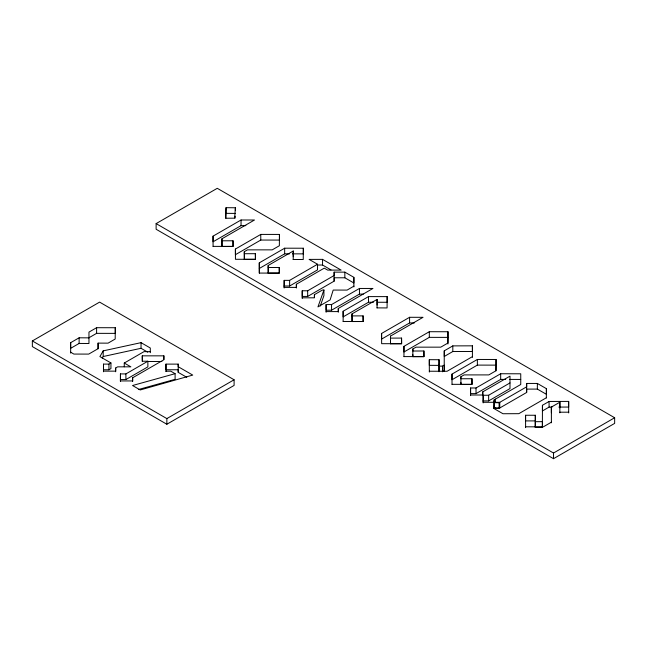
<?xml version="1.0" encoding="UTF-8"?>
<svg xmlns="http://www.w3.org/2000/svg" width="647" height="647" viewBox="0 0 647 647"><rect width="100%" height="100%" fill="white"/><g stroke="black" fill="none" stroke-linecap="round" stroke-linejoin="round"><path stroke-width="0.97" d="M70.66 353.1L70.66 342.675L79.12 337.799L88.962 337.855M124.264 366.8L124.264 363.032L130.856 366.841L117.673 366.841L115.667 367.997L115.667 371.143L103.439 371.143M142.283 361.487L142.283 355.842L163.877 355.842L163.828 359.781L132.635 377.791L132.635 380.937L120.407 380.937L120.447 373.909L125.898 373.909L147.872 361.22L147.872 366.865L125.898 379.554L120.447 379.554L120.439 381.56M178.208 372.357L178.208 369.76L165.98 369.76L165.98 364.115L178.208 364.115L178.208 372.357L186.757 377.29M178.208 364.115L178.208 366.712L192.733 375.09L140.229 389.963L132.538 385.515L175.102 373.683L175.102 379.336L138.345 389.551M317.523 264.251L309.12 259.398L322.546 259.366L341.131 270.098L327.657 270.098L324.26 268.141L296.366 284.243L296.366 287.389L284.13 287.389L284.179 280.361L289.63 280.361L317.523 264.251L317.523 269.896L289.63 286.006L284.179 286.006L284.162 288.012M320.273 305.991L323.921 295.655L323.921 290.01L322.343 290.091L314.418 294.668L314.41 297.814L302.181 297.814M302.23 290.778L302.23 296.431L307.681 296.431L334.143 281.146L334.143 277.781L344.843 277.781L353.877 282.998L353.877 277.345L344.843 272.136L334.143 272.136L334.143 275.501L307.681 290.778L302.23 290.778L302.214 298.437M326.096 312.226L326.104 304.567L331.555 304.567L359.457 288.457L372.931 288.457L338.292 308.457L338.292 311.595L326.064 311.595M483.18 402.911L483.188 400.905L488.639 400.905L509.99 388.572L509.99 376.142L482.759 391.864L482.759 395.01L470.531 395.01M495.376 399.142L495.376 402.288L483.147 402.288L483.188 395.26L488.639 395.252L509.99 382.927M526.658 392.462L526.658 389.098L537.358 389.098L546.391 394.306L546.391 388.661L537.358 383.445L526.658 383.445L526.658 386.809L499.12 402.709L494.065 402.677L494.065 408.322L499.12 408.354L526.658 392.462L526.658 383.445M542.388 427.303L542.388 421.658L535.271 421.682L535.271 427.327L542.388 427.303L542.437 405.297L549.077 401.463L568.664 401.407L568.689 412.94M444.214 370.788L444.214 365.143L442.491 366.129L442.491 371.782L444.214 370.788L444.263 350.828L452.811 345.886L472.399 345.83L472.431 357.362M559.849 412.835L559.873 402.183L551.365 407.092L551.365 412.737M103.471 371.766L103.488 364.107L108.931 364.107L110.936 362.951L110.936 368.596L108.931 369.76L103.488 369.76L103.488 364.107M165.972 371.532L165.98 364.115M439.006 366.105L439.054 359.732L429.309 359.675L429.309 365.329L439.054 365.385L439.006 371.75L439.006 366.105L442.491 366.129M470.563 395.632L470.579 387.974L476.022 387.974L500.681 373.74L520.746 373.796L520.746 384.496L494.13 399.862L493.936 408.516L502.962 413.732L518.821 413.676L546.294 397.816M535.271 427.327L535.32 415.253L525.574 415.253L525.574 420.906L535.32 420.906L535.32 415.253M70.66 342.675L70.66 348.329L79.12 343.444L88.962 343.5L88.962 332.113L96.605 327.697L115.287 327.73L115.19 339.036L108.073 343.145L98.085 343.12L98.085 348.765M279.447 234.432L279.447 240.077L260.773 240.053L235.403 254.7L235.403 249.055L260.773 234.408L279.447 234.432L279.358 245.739L272.233 249.855L247.486 249.855L244.291 251.699L244.34 259.358L255.371 259.334L255.371 253.689L244.34 253.713L244.291 251.699M259.31 273.139L259.285 262.844L284.656 248.197L303.338 248.222L303.241 259.528L293.107 259.479M373.408 302.254L368.491 302.246L343.128 316.893L343.128 311.247L368.491 296.601L387.173 296.625L387.076 307.932L376.95 307.883M447.991 331.741L447.991 337.386L429.309 337.362L403.946 352.008L403.946 346.355L429.309 331.709L447.991 331.741L447.894 343.047L440.777 347.156L416.029 347.156L412.826 349.008L412.875 356.667L423.914 356.643L423.914 350.989L412.875 351.022L412.826 349.008M447.934 343.986L447.991 337.386M460.882 376.748L460.931 378.762L471.97 378.738L471.97 384.383L460.931 384.415L460.882 376.748L464.085 374.904L488.833 374.904L495.95 370.796L496.047 359.481L477.365 359.457L452.002 374.103L452.002 379.749L477.365 365.102L496.047 365.134L496.047 359.481M495.998 370.788L496.047 365.134M546.351 397.97L546.391 388.661M293.204 259.479L293.253 251.012L268.173 265.488L268.222 273.147L279.253 273.123L279.253 267.478L268.222 267.502L268.173 265.488M377.047 307.883L377.096 299.415L352.008 313.892L352.057 321.551L363.096 321.527L363.096 315.882L352.057 315.906L352.008 313.892M494.065 408.322L494.114 406.316M226.054 207.687L225.625 218.249L234.659 218.168L235.371 207.768L226.054 207.687L225.86 218.136M235.047 218.144L235.176 216.252M323.921 290.01L317.952 306.913L330.132 299.885L333.189 290.066L347.091 290.091L353.925 286.144M150.306 352.712L150.306 348.005L141.038 342.651L103.196 350.868L99.905 356.578L110.936 362.951M102.258 358.147L103.196 356.521L103.196 350.868M156.121 223.611L217.263 188.309L614.65 417.744L614.65 423.389L553.517 458.691L156.121 229.256L156.121 223.611L553.517 453.037L614.65 417.744M245.844 225.641L241.048 225.633L213.049 241.792L213.049 236.147L241.048 219.988L254.473 220.012L221.937 238.8L221.986 246.458L233.017 246.426L233.017 240.781L221.986 240.805L221.937 238.8M32.35 340.945L99.598 302.117L234.101 379.773L234.101 385.418L166.853 424.246L32.35 346.59L32.35 340.945L166.853 418.593L234.101 379.773M88.962 337.758L96.605 333.351L115.287 333.375L115.287 327.73M259.285 268.489L284.656 253.842L289.573 253.85M124.264 363.032L144.046 351.612L150.306 351.701M326.104 304.567L326.104 310.212L331.555 310.212L359.457 294.102L363.307 294.102M414.379 322.95L409.591 322.942L381.593 339.101L381.593 333.456L409.591 317.289L423.017 317.321L390.481 336.1L390.529 343.759L401.561 343.735L401.561 338.09L390.529 338.114L390.481 336.1M472.399 345.83L472.399 351.483L452.811 351.531L444.263 356.473L444.263 350.828M472.447 356.618L447.077 371.265L429.357 371.232M470.579 387.974L470.579 393.619L476.022 393.619L500.681 379.393L505.695 379.401M552.012 407.1L549.077 407.109L542.437 410.942L542.437 405.297M551.414 422.176L543.343 426.842L525.623 426.81M103.196 356.521L141.038 348.296L147.775 352.186M147.872 361.22L142.38 361.244L142.283 355.842M558.871 407.084L568.664 407.06L568.664 401.407M317.75 265.027L322.546 265.019L330.989 269.896M148.171 361.487L161.912 361.487M165.931 371.2L170.808 371.2L175.102 373.683M495.376 407.942L494.082 407.942L499.759 407.99L499.759 402.345L494.073 402.313M559.825 412.196L568.713 412.196M213.098 246.378L233.114 246.41L233.017 240.781M292.517 253.85L303.338 253.867L303.338 248.222M377.338 302.262L387.173 302.27L387.173 296.625M343.177 321.478L363.193 321.502L363.096 315.882M403.995 356.594L424.011 356.618L423.914 350.989M452.043 384.334L472.059 384.367L471.97 378.738M509.707 379.417L520.746 379.441M226.054 213.34L235.371 213.421M70.66 352.219L73.863 354.071L88.72 354.095L98.134 348.66L98.085 343.12M460.882 382.401L460.931 384.415M412.826 354.653L412.875 356.667M390.481 341.753L390.529 343.759M401.561 338.09L401.658 343.719L381.641 343.686L381.593 333.456M279.253 267.478L279.35 273.099L259.334 273.074L259.285 262.844M255.371 253.689L255.468 259.31L235.451 259.285L235.403 249.055M353.877 277.345L353.893 286.904M525.574 415.253L525.599 427.643M452.002 374.103L452.018 384.399M429.309 359.675L429.333 372.065M403.946 346.355L403.963 356.659M343.128 311.247L343.145 321.543M213.049 236.147L213.073 246.45M551.365 407.092L551.398 422.798M559.873 402.183L559.873 407.828M553.517 453.037L553.517 458.691M549.077 401.463L549.077 407.109M537.358 383.445L537.358 389.098M500.681 373.74L500.681 379.393M499.12 402.709L499.12 408.354M494.13 399.862L494.13 402.685M488.639 395.252L488.639 400.905M483.188 395.26L483.188 400.905M482.759 391.864L482.759 395.632M477.365 359.457L477.365 365.102M476.022 387.974L476.022 393.619M452.811 345.886L452.811 351.531M439.054 359.732L439.054 365.385M429.309 331.709L429.309 337.362M409.591 317.289L409.591 322.942M377.096 299.415L377.096 305.06M368.491 296.601L368.491 302.246M359.457 288.457L359.457 294.102M352.057 315.906L352.057 321.551M344.843 272.136L344.843 277.781M338.292 308.457L338.292 312.218M334.143 272.136L334.143 281.146M331.555 304.567L331.555 310.212M322.546 259.366L322.546 265.019M314.418 294.668L314.418 297.491M307.681 290.778L307.681 296.431M296.366 284.243L296.366 288.012M293.253 251.012L293.253 256.657M289.63 280.361L289.63 286.006M284.656 248.197L284.656 253.842M284.179 280.361L284.179 286.006M268.222 267.502L268.222 273.147M260.773 234.408L260.773 240.053M244.34 253.713L244.34 259.358M241.048 219.988L241.048 225.633M235.371 207.768L235.371 210.598M221.986 240.805L221.986 246.458M166.853 418.593L166.853 424.246M163.877 355.842L163.877 359.603M141.038 342.651L141.038 348.296M132.635 377.791L132.635 381.56M125.898 373.909L125.898 379.554M120.447 373.909L120.447 379.554M115.667 367.997L115.667 371.766M108.931 364.107L108.931 369.76M96.605 327.697L96.605 333.351M79.12 337.799L79.12 343.444"/></g></svg>
